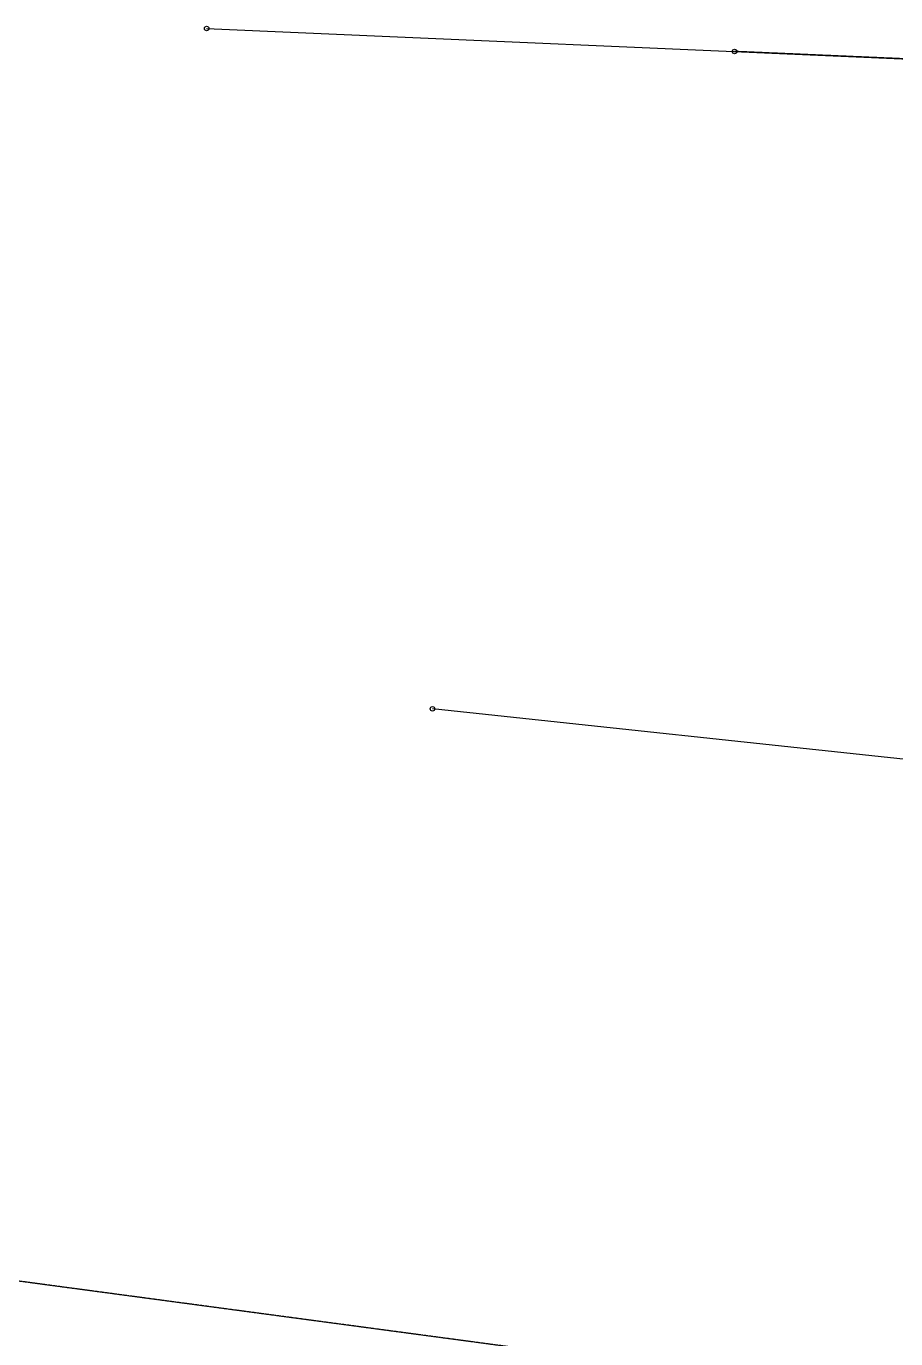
# Model space of a CAD drawing. Header units: millimetres. Extents: x -105266 to 178069, y 491 to 168574.
# Drawn here: x 16710 to 20124, y 85793 to 90946 of the extents above; entities that cross this region are included whole.
import ezdxf

# ---------------------------------------------------------------- set-up
doc = ezdxf.new("R2010")
doc.units = ezdxf.units.MM
for name, pattern in [('GDE', [0]), ('GUK', [2.8, 2.1, -0.7]), ('GUZ', [1.4, 0.7, -0.7]), ('KOC', [2.8, 2.1, -0.7])]:
    doc.linetypes.add(name, pattern=pattern)
for name, color, linetype in [('DZIALKI', 7, 'GDE'), ('KONTURY', 90, 'GUK'), ('PUNKTY', 7, 'Continuous'), ('SDRPK_L_2', 11, 'KOC'), ('UZYTKI', 90, 'GUZ')]:
    doc.layers.add(name, color=color, linetype=linetype)

# ---------------------------------------------------------------- blocks, each defined once
blk = doc.blocks.new('GRO')
at = {"linetype": 'Continuous'}
blk.add_circle((0, 0), 0.09, dxfattribs=at)

msp = doc.modelspace()

# ---------------------------------------------------------------- linework, layer by layer
at = {"layer": 'DZIALKI'}
for p, q in [((17417.92, 90936.63), (24605.92, 90623.63)), ((24605.92, 90623.63), (19490.92, 90846.63)), ((22871.92, 87777.63), (18304.92, 88265.63))]:
    msp.add_line(p, q, dxfattribs=at)
at = {"layer": 'KONTURY'}
msp.add_line((24605.92, 90623.63), (19490.92, 90846.63), dxfattribs=at)
at = {"layer": 'SDRPK_L_2', "linetype": 'KOC'}
msp.add_line((22740.92, 85207.63), (15066.92, 86234.63), dxfattribs=at)
at = {"layer": 'UZYTKI'}
msp.add_line((24605.92, 90623.63), (19490.92, 90846.63), dxfattribs=at)

# ---------------------------------------------------------------- block references
at = {"layer": 'PUNKTY', "xscale": 100, "yscale": 100, "zscale": 100}
for p in [(17417.92, 90936.63), (19490.92, 90846.63), (18304.92, 88265.63)]:
    msp.add_blockref('GRO', p, dxfattribs=at)

doc.saveas('drawing.dxf')
